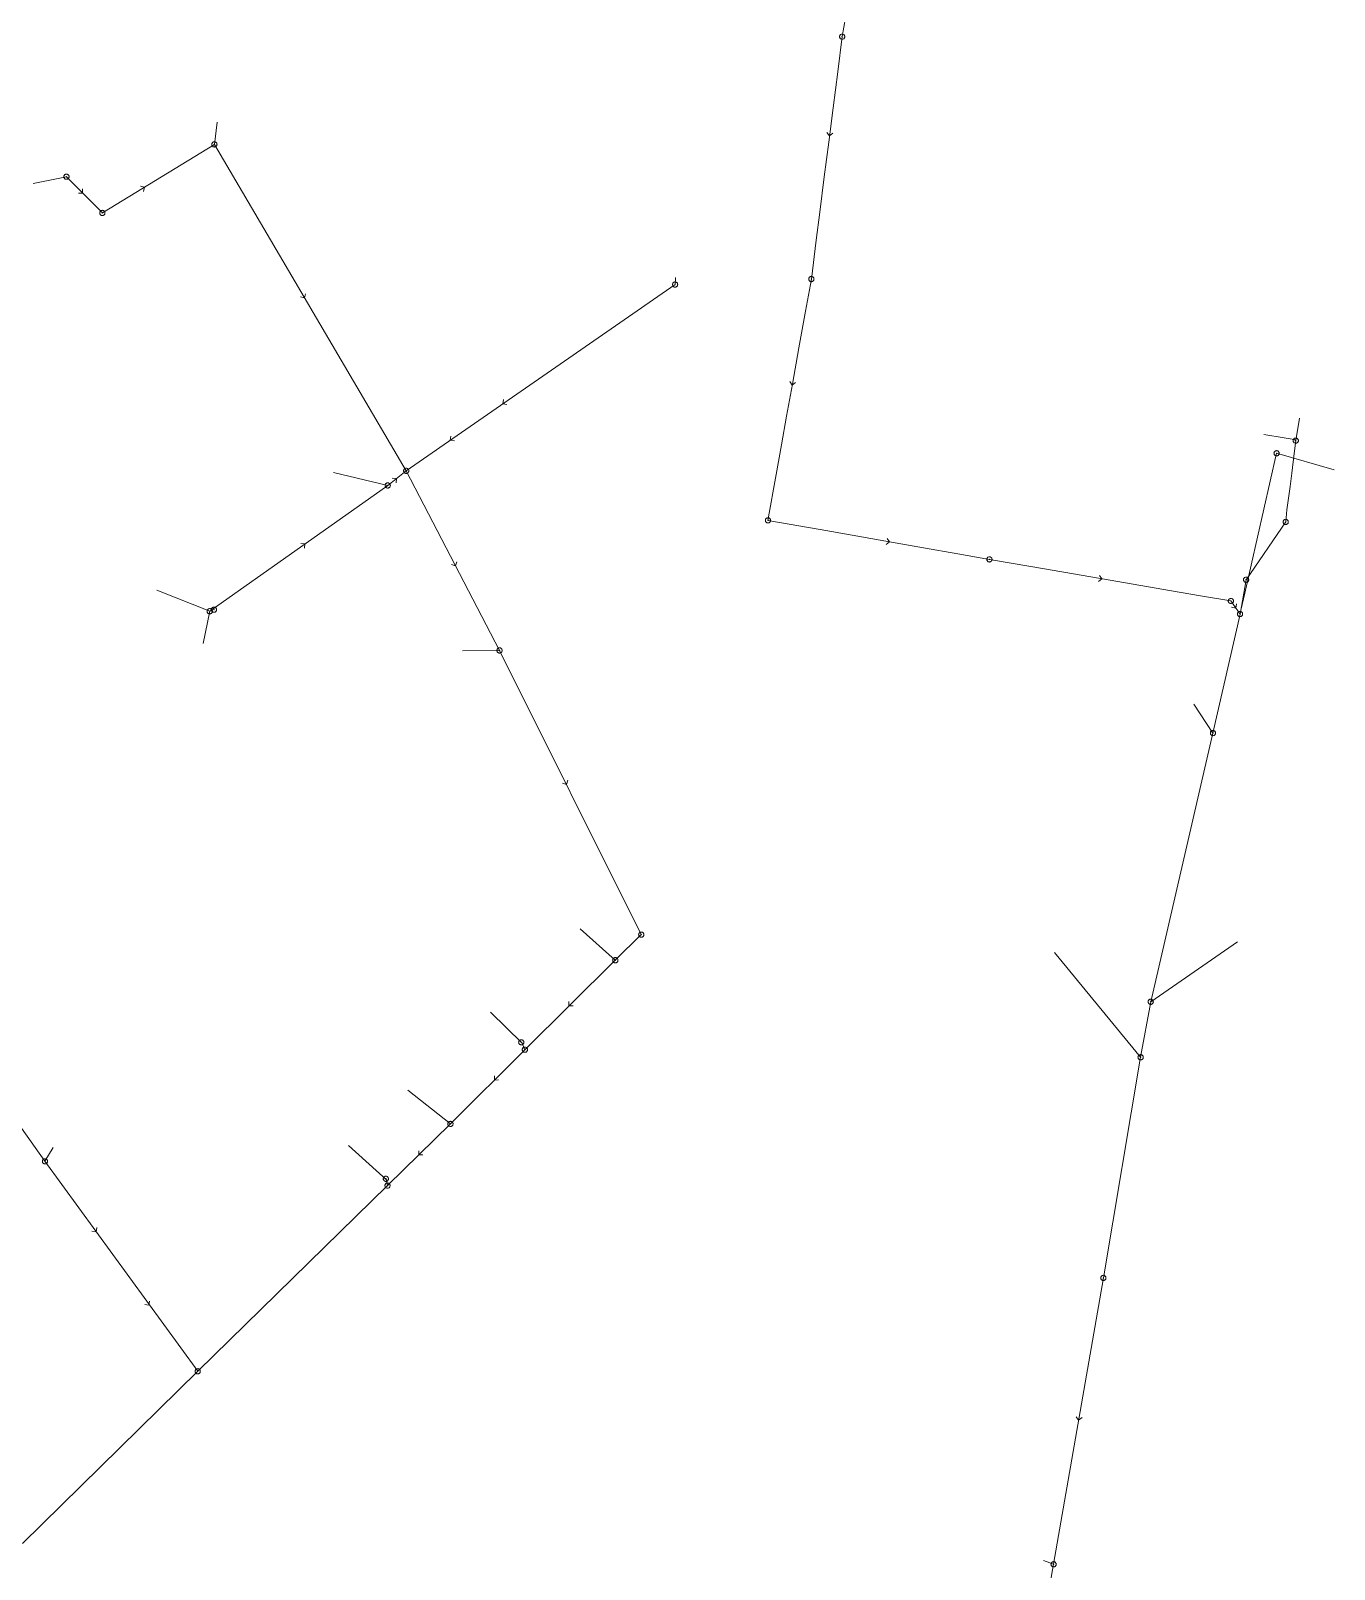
# Model space of a CAD drawing. Header units: metres. Extents: x 25504150 to 25508618, y 6694193 to 6702753.
# Drawn here: x 25505372.7 to 25505602.9, y 6698417.8 to 6698689.5 of the extents above; entities that cross this region are included whole.
import ezdxf

# ---------------------------------------------------------------- set-up
doc = ezdxf.new("R2010")
doc.units = ezdxf.units.M
for name, pattern in [('Sewer_node', [0]), ('Viemariputket', [0]), ('Viemarivarusteet', [0])]:
    doc.linetypes.add(name, pattern=pattern)
for name, color, linetype, lineweight in [('Sewer_node', 7, 'Sewer_node', 0), ('Viemariputket', 7, 'Viemariputket', 0), ('Viemarivarusteet', 7, 'Viemarivarusteet', 0)]:
    doc.layers.add(name, color=color, linetype=linetype, lineweight=lineweight)

msp = doc.modelspace()

# ---------------------------------------------------------------- linework, layer by layer
at = {"layer": 'Sewer_node', "color": 46, "linetype": 'Continuous', "true_color": 0x7f5f00, "flags": 128}
for points, elevation in [([(25505516.46, 6698688.48), (25505516.45, 6698688.55), (25505516.44, 6698688.62), (25505516.41, 6698688.69), (25505516.37, 6698688.75), (25505516.33, 6698688.81), (25505516.27, 6698688.85), (25505516.21, 6698688.89), (25505516.14, 6698688.92), (25505516.07, 6698688.93), (25505516, 6698688.94), (25505515.93, 6698688.93), (25505515.86, 6698688.92), (25505515.79, 6698688.89), (25505515.73, 6698688.85), (25505515.67, 6698688.81), (25505515.63, 6698688.75), (25505515.59, 6698688.69), (25505515.56, 6698688.62), (25505515.55, 6698688.55), (25505515.54, 6698688.48), (25505515.55, 6698688.41), (25505515.56, 6698688.34), (25505515.59, 6698688.27), (25505515.63, 6698688.21), (25505515.67, 6698688.15), (25505515.73, 6698688.11), (25505515.79, 6698688.07), (25505515.86, 6698688.04), (25505515.93, 6698688.03), (25505516, 6698688.02), (25505516.07, 6698688.03), (25505516.14, 6698688.04), (25505516.21, 6698688.07), (25505516.27, 6698688.11), (25505516.33, 6698688.15), (25505516.37, 6698688.21), (25505516.41, 6698688.27), (25505516.44, 6698688.34), (25505516.45, 6698688.41)], 42.06), ([(25505405.58, 6698669.45), (25505405.57, 6698669.52), (25505405.56, 6698669.59), (25505405.53, 6698669.66), (25505405.49, 6698669.72), (25505405.45, 6698669.78), (25505405.39, 6698669.82), (25505405.33, 6698669.86), (25505405.26, 6698669.89), (25505405.19, 6698669.9), (25505405.12, 6698669.91), (25505405.05, 6698669.9), (25505404.98, 6698669.89), (25505404.91, 6698669.86), (25505404.85, 6698669.82), (25505404.79, 6698669.78), (25505404.75, 6698669.72), (25505404.71, 6698669.66), (25505404.68, 6698669.59), (25505404.67, 6698669.52), (25505404.66, 6698669.45), (25505404.67, 6698669.38), (25505404.68, 6698669.31), (25505404.71, 6698669.24), (25505404.75, 6698669.18), (25505404.79, 6698669.12), (25505404.85, 6698669.08), (25505404.91, 6698669.04), (25505404.98, 6698669.01), (25505405.05, 6698669), (25505405.12, 6698668.99), (25505405.19, 6698669), (25505405.26, 6698669.01), (25505405.33, 6698669.04), (25505405.39, 6698669.08), (25505405.45, 6698669.12), (25505405.49, 6698669.18), (25505405.53, 6698669.24), (25505405.56, 6698669.31), (25505405.57, 6698669.38)], 43.2), ([(25505379.44, 6698663.75), (25505379.43, 6698663.82), (25505379.42, 6698663.89), (25505379.39, 6698663.96), (25505379.35, 6698664.02), (25505379.31, 6698664.08), (25505379.25, 6698664.12), (25505379.19, 6698664.16), (25505379.12, 6698664.19), (25505379.05, 6698664.2), (25505378.98, 6698664.21), (25505378.91, 6698664.2), (25505378.84, 6698664.19), (25505378.77, 6698664.16), (25505378.71, 6698664.12), (25505378.65, 6698664.08), (25505378.61, 6698664.02), (25505378.57, 6698663.96), (25505378.54, 6698663.89), (25505378.53, 6698663.82), (25505378.52, 6698663.75), (25505378.53, 6698663.68), (25505378.54, 6698663.61), (25505378.57, 6698663.54), (25505378.61, 6698663.48), (25505378.65, 6698663.42), (25505378.71, 6698663.38), (25505378.77, 6698663.34), (25505378.84, 6698663.31), (25505378.91, 6698663.3), (25505378.98, 6698663.29), (25505379.05, 6698663.3), (25505379.12, 6698663.31), (25505379.19, 6698663.34), (25505379.25, 6698663.38), (25505379.31, 6698663.42), (25505379.35, 6698663.48), (25505379.39, 6698663.54), (25505379.42, 6698663.61), (25505379.43, 6698663.68)], 44.81), ([(25505385.78, 6698657.35), (25505385.77, 6698657.42), (25505385.76, 6698657.49), (25505385.73, 6698657.56), (25505385.69, 6698657.62), (25505385.65, 6698657.68), (25505385.59, 6698657.72), (25505385.53, 6698657.76), (25505385.46, 6698657.79), (25505385.39, 6698657.8), (25505385.32, 6698657.81), (25505385.25, 6698657.8), (25505385.18, 6698657.79), (25505385.11, 6698657.76), (25505385.05, 6698657.72), (25505384.99, 6698657.68), (25505384.95, 6698657.62), (25505384.91, 6698657.56), (25505384.88, 6698657.49), (25505384.87, 6698657.42), (25505384.86, 6698657.35), (25505384.87, 6698657.28), (25505384.88, 6698657.21), (25505384.91, 6698657.14), (25505384.95, 6698657.08), (25505384.99, 6698657.02), (25505385.05, 6698656.98), (25505385.11, 6698656.94), (25505385.18, 6698656.91), (25505385.25, 6698656.9), (25505385.32, 6698656.89), (25505385.39, 6698656.9), (25505385.46, 6698656.91), (25505385.53, 6698656.94), (25505385.59, 6698656.98), (25505385.65, 6698657.02), (25505385.69, 6698657.08), (25505385.73, 6698657.14), (25505385.76, 6698657.21), (25505385.77, 6698657.28)], 43.79), ([(25505486.95, 6698644.71), (25505486.94, 6698644.78), (25505486.93, 6698644.85), (25505486.9, 6698644.92), (25505486.86, 6698644.98), (25505486.82, 6698645.04), (25505486.76, 6698645.08), (25505486.7, 6698645.12), (25505486.63, 6698645.15), (25505486.56, 6698645.16), (25505486.49, 6698645.17), (25505486.42, 6698645.16), (25505486.35, 6698645.15), (25505486.28, 6698645.12), (25505486.22, 6698645.08), (25505486.16, 6698645.04), (25505486.12, 6698644.98), (25505486.08, 6698644.92), (25505486.05, 6698644.85), (25505486.04, 6698644.78), (25505486.03, 6698644.71), (25505486.04, 6698644.64), (25505486.05, 6698644.57), (25505486.08, 6698644.5), (25505486.12, 6698644.44), (25505486.16, 6698644.38), (25505486.22, 6698644.34), (25505486.28, 6698644.3), (25505486.35, 6698644.27), (25505486.42, 6698644.26), (25505486.49, 6698644.25), (25505486.56, 6698644.26), (25505486.63, 6698644.27), (25505486.7, 6698644.3), (25505486.76, 6698644.34), (25505486.82, 6698644.38), (25505486.86, 6698644.44), (25505486.9, 6698644.5), (25505486.93, 6698644.57), (25505486.94, 6698644.64)], 42.32), ([(25505511.02, 6698645.67), (25505511.01, 6698645.74), (25505511, 6698645.81), (25505510.97, 6698645.88), (25505510.93, 6698645.94), (25505510.89, 6698646), (25505510.83, 6698646.04), (25505510.77, 6698646.08), (25505510.7, 6698646.11), (25505510.63, 6698646.12), (25505510.56, 6698646.13), (25505510.49, 6698646.12), (25505510.42, 6698646.11), (25505510.35, 6698646.08), (25505510.29, 6698646.04), (25505510.23, 6698646), (25505510.19, 6698645.94), (25505510.15, 6698645.88), (25505510.12, 6698645.81), (25505510.11, 6698645.74), (25505510.1, 6698645.67), (25505510.11, 6698645.6), (25505510.12, 6698645.53), (25505510.15, 6698645.46), (25505510.19, 6698645.4), (25505510.23, 6698645.34), (25505510.29, 6698645.3), (25505510.35, 6698645.26), (25505510.42, 6698645.23), (25505510.49, 6698645.22), (25505510.56, 6698645.21), (25505510.63, 6698645.22), (25505510.7, 6698645.23), (25505510.77, 6698645.26), (25505510.83, 6698645.3), (25505510.89, 6698645.34), (25505510.93, 6698645.4), (25505510.97, 6698645.46), (25505511, 6698645.53), (25505511.01, 6698645.6)], 42.82), ([(25505439.45, 6698611.81), (25505439.44, 6698611.88), (25505439.43, 6698611.95), (25505439.4, 6698612.02), (25505439.36, 6698612.08), (25505439.32, 6698612.14), (25505439.26, 6698612.18), (25505439.2, 6698612.22), (25505439.13, 6698612.25), (25505439.06, 6698612.26), (25505438.99, 6698612.27), (25505438.92, 6698612.26), (25505438.85, 6698612.25), (25505438.78, 6698612.22), (25505438.72, 6698612.18), (25505438.66, 6698612.14), (25505438.62, 6698612.08), (25505438.58, 6698612.02), (25505438.55, 6698611.95), (25505438.54, 6698611.88), (25505438.53, 6698611.81), (25505438.54, 6698611.74), (25505438.55, 6698611.67), (25505438.58, 6698611.6), (25505438.62, 6698611.54), (25505438.66, 6698611.48), (25505438.72, 6698611.44), (25505438.78, 6698611.4), (25505438.85, 6698611.37), (25505438.92, 6698611.36), (25505438.99, 6698611.35), (25505439.06, 6698611.36), (25505439.13, 6698611.37), (25505439.2, 6698611.4), (25505439.26, 6698611.44), (25505439.32, 6698611.48), (25505439.36, 6698611.54), (25505439.4, 6698611.6), (25505439.43, 6698611.67), (25505439.44, 6698611.74)], 42.47), ([(25505436.19, 6698609.22), (25505436.18, 6698609.29), (25505436.17, 6698609.36), (25505436.14, 6698609.43), (25505436.1, 6698609.49), (25505436.06, 6698609.55), (25505436, 6698609.59), (25505435.94, 6698609.63), (25505435.87, 6698609.66), (25505435.8, 6698609.67), (25505435.73, 6698609.68), (25505435.66, 6698609.67), (25505435.59, 6698609.66), (25505435.52, 6698609.63), (25505435.46, 6698609.59), (25505435.4, 6698609.55), (25505435.36, 6698609.49), (25505435.32, 6698609.43), (25505435.29, 6698609.36), (25505435.28, 6698609.29), (25505435.27, 6698609.22), (25505435.28, 6698609.15), (25505435.29, 6698609.08), (25505435.32, 6698609.01), (25505435.36, 6698608.95), (25505435.4, 6698608.89), (25505435.46, 6698608.85), (25505435.52, 6698608.81), (25505435.59, 6698608.78), (25505435.66, 6698608.77), (25505435.73, 6698608.76), (25505435.8, 6698608.77), (25505435.87, 6698608.78), (25505435.94, 6698608.81), (25505436, 6698608.85), (25505436.06, 6698608.89), (25505436.1, 6698608.95), (25505436.14, 6698609.01), (25505436.17, 6698609.08), (25505436.18, 6698609.15)], 42.64), ([(25505503.35, 6698603.06), (25505503.34, 6698603.13), (25505503.33, 6698603.2), (25505503.3, 6698603.27), (25505503.26, 6698603.33), (25505503.22, 6698603.39), (25505503.16, 6698603.43), (25505503.1, 6698603.47), (25505503.03, 6698603.5), (25505502.96, 6698603.51), (25505502.89, 6698603.52), (25505502.82, 6698603.51), (25505502.75, 6698603.5), (25505502.68, 6698603.47), (25505502.62, 6698603.43), (25505502.56, 6698603.39), (25505502.52, 6698603.33), (25505502.48, 6698603.27), (25505502.45, 6698603.2), (25505502.44, 6698603.13), (25505502.43, 6698603.06), (25505502.44, 6698602.99), (25505502.45, 6698602.92), (25505502.48, 6698602.85), (25505502.52, 6698602.79), (25505502.56, 6698602.73), (25505502.62, 6698602.69), (25505502.68, 6698602.65), (25505502.75, 6698602.62), (25505502.82, 6698602.61), (25505502.89, 6698602.6), (25505502.96, 6698602.61), (25505503.03, 6698602.62), (25505503.1, 6698602.65), (25505503.16, 6698602.69), (25505503.22, 6698602.73), (25505503.26, 6698602.79), (25505503.3, 6698602.85), (25505503.33, 6698602.92), (25505503.34, 6698602.99)], 42.65), ([(25505594.81, 6698602.79), (25505594.8, 6698602.86), (25505594.79, 6698602.93), (25505594.76, 6698603), (25505594.72, 6698603.06), (25505594.68, 6698603.12), (25505594.62, 6698603.16), (25505594.56, 6698603.2), (25505594.49, 6698603.23), (25505594.42, 6698603.24), (25505594.35, 6698603.25), (25505594.28, 6698603.24), (25505594.21, 6698603.23), (25505594.14, 6698603.2), (25505594.08, 6698603.16), (25505594.02, 6698603.12), (25505593.98, 6698603.06), (25505593.94, 6698603), (25505593.91, 6698602.93), (25505593.9, 6698602.86), (25505593.89, 6698602.79), (25505593.9, 6698602.72), (25505593.91, 6698602.65), (25505593.94, 6698602.58), (25505593.98, 6698602.52), (25505594.02, 6698602.46), (25505594.08, 6698602.42), (25505594.14, 6698602.38), (25505594.21, 6698602.35), (25505594.28, 6698602.34), (25505594.35, 6698602.33), (25505594.42, 6698602.34), (25505594.49, 6698602.35), (25505594.56, 6698602.38), (25505594.62, 6698602.42), (25505594.68, 6698602.46), (25505594.72, 6698602.52), (25505594.76, 6698602.58), (25505594.79, 6698602.65), (25505594.8, 6698602.72)], 41.44), ([(25505542.48, 6698596.16), (25505542.47, 6698596.23), (25505542.46, 6698596.3), (25505542.43, 6698596.37), (25505542.39, 6698596.43), (25505542.35, 6698596.49), (25505542.29, 6698596.53), (25505542.23, 6698596.57), (25505542.16, 6698596.6), (25505542.09, 6698596.61), (25505542.02, 6698596.62), (25505541.95, 6698596.61), (25505541.88, 6698596.6), (25505541.81, 6698596.57), (25505541.75, 6698596.53), (25505541.69, 6698596.49), (25505541.65, 6698596.43), (25505541.61, 6698596.37), (25505541.58, 6698596.3), (25505541.57, 6698596.23), (25505541.56, 6698596.16), (25505541.57, 6698596.09), (25505541.58, 6698596.02), (25505541.61, 6698595.95), (25505541.65, 6698595.89), (25505541.69, 6698595.83), (25505541.75, 6698595.79), (25505541.81, 6698595.75), (25505541.88, 6698595.72), (25505541.95, 6698595.71), (25505542.02, 6698595.7), (25505542.09, 6698595.71), (25505542.16, 6698595.72), (25505542.23, 6698595.75), (25505542.29, 6698595.79), (25505542.35, 6698595.83), (25505542.39, 6698595.89), (25505542.43, 6698595.95), (25505542.46, 6698596.02), (25505542.47, 6698596.09)], 42.62), ([(25505587.82, 6698592.57), (25505587.81, 6698592.64), (25505587.8, 6698592.71), (25505587.77, 6698592.78), (25505587.73, 6698592.84), (25505587.69, 6698592.9), (25505587.63, 6698592.94), (25505587.57, 6698592.98), (25505587.5, 6698593.01), (25505587.43, 6698593.02), (25505587.36, 6698593.03), (25505587.29, 6698593.02), (25505587.22, 6698593.01), (25505587.15, 6698592.98), (25505587.09, 6698592.94), (25505587.03, 6698592.9), (25505586.99, 6698592.84), (25505586.95, 6698592.78), (25505586.92, 6698592.71), (25505586.91, 6698592.64), (25505586.9, 6698592.57), (25505586.91, 6698592.5), (25505586.92, 6698592.43), (25505586.95, 6698592.36), (25505586.99, 6698592.3), (25505587.03, 6698592.24), (25505587.09, 6698592.2), (25505587.15, 6698592.16), (25505587.22, 6698592.13), (25505587.29, 6698592.12), (25505587.36, 6698592.11), (25505587.43, 6698592.12), (25505587.5, 6698592.13), (25505587.57, 6698592.16), (25505587.63, 6698592.2), (25505587.69, 6698592.24), (25505587.73, 6698592.3), (25505587.77, 6698592.36), (25505587.8, 6698592.43), (25505587.81, 6698592.5)], 41.43), ([(25505585.12, 6698588.82), (25505585.11, 6698588.89), (25505585.1, 6698588.96), (25505585.07, 6698589.03), (25505585.03, 6698589.09), (25505584.99, 6698589.15), (25505584.93, 6698589.19), (25505584.87, 6698589.23), (25505584.8, 6698589.26), (25505584.73, 6698589.27), (25505584.66, 6698589.28), (25505584.59, 6698589.27), (25505584.52, 6698589.26), (25505584.45, 6698589.23), (25505584.39, 6698589.19), (25505584.33, 6698589.15), (25505584.29, 6698589.09), (25505584.25, 6698589.03), (25505584.22, 6698588.96), (25505584.21, 6698588.89), (25505584.2, 6698588.82), (25505584.21, 6698588.75), (25505584.22, 6698588.68), (25505584.25, 6698588.61), (25505584.29, 6698588.55), (25505584.33, 6698588.49), (25505584.39, 6698588.45), (25505584.45, 6698588.41), (25505584.52, 6698588.38), (25505584.59, 6698588.37), (25505584.66, 6698588.36), (25505584.73, 6698588.37), (25505584.8, 6698588.38), (25505584.87, 6698588.41), (25505584.93, 6698588.45), (25505584.99, 6698588.49), (25505585.03, 6698588.55), (25505585.07, 6698588.61), (25505585.1, 6698588.68), (25505585.11, 6698588.75)], 41.32), ([(25505404.76, 6698587.01), (25505404.75, 6698587.08), (25505404.74, 6698587.16), (25505404.71, 6698587.22), (25505404.67, 6698587.29), (25505404.62, 6698587.34), (25505404.57, 6698587.39), (25505404.5, 6698587.43), (25505404.44, 6698587.46), (25505404.36, 6698587.47), (25505404.29, 6698587.48), (25505404.22, 6698587.47), (25505404.14, 6698587.46), (25505404.08, 6698587.43), (25505404.01, 6698587.39), (25505403.96, 6698587.34), (25505403.91, 6698587.29), (25505403.87, 6698587.22), (25505403.84, 6698587.16), (25505403.83, 6698587.08), (25505403.82, 6698587.01), (25505403.83, 6698586.94), (25505403.84, 6698586.86), (25505403.87, 6698586.8), (25505403.91, 6698586.73), (25505403.96, 6698586.68), (25505404.01, 6698586.63), (25505404.08, 6698586.59), (25505404.14, 6698586.56), (25505404.22, 6698586.55), (25505404.29, 6698586.54), (25505404.36, 6698586.55), (25505404.44, 6698586.56), (25505404.5, 6698586.59), (25505404.57, 6698586.63), (25505404.62, 6698586.68), (25505404.67, 6698586.73), (25505404.71, 6698586.8), (25505404.74, 6698586.86), (25505404.75, 6698586.94)], 43.12), ([(25505586.74, 6698586.52), (25505586.73, 6698586.59), (25505586.72, 6698586.66), (25505586.69, 6698586.73), (25505586.65, 6698586.79), (25505586.61, 6698586.85), (25505586.55, 6698586.89), (25505586.49, 6698586.93), (25505586.42, 6698586.96), (25505586.35, 6698586.97), (25505586.28, 6698586.98), (25505586.21, 6698586.97), (25505586.14, 6698586.96), (25505586.07, 6698586.93), (25505586.01, 6698586.89), (25505585.95, 6698586.85), (25505585.91, 6698586.79), (25505585.87, 6698586.73), (25505585.84, 6698586.66), (25505585.83, 6698586.59), (25505585.82, 6698586.52), (25505585.83, 6698586.45), (25505585.84, 6698586.38), (25505585.87, 6698586.31), (25505585.91, 6698586.25), (25505585.95, 6698586.19), (25505586.01, 6698586.15), (25505586.07, 6698586.11), (25505586.14, 6698586.08), (25505586.21, 6698586.07), (25505586.28, 6698586.06), (25505586.35, 6698586.07), (25505586.42, 6698586.08), (25505586.49, 6698586.11), (25505586.55, 6698586.15), (25505586.61, 6698586.19), (25505586.65, 6698586.25), (25505586.69, 6698586.31), (25505586.72, 6698586.38), (25505586.73, 6698586.45)], 42.12), ([(25505455.94, 6698580.08), (25505455.93, 6698580.15), (25505455.92, 6698580.22), (25505455.89, 6698580.29), (25505455.85, 6698580.35), (25505455.81, 6698580.41), (25505455.75, 6698580.45), (25505455.69, 6698580.49), (25505455.62, 6698580.52), (25505455.55, 6698580.53), (25505455.48, 6698580.54), (25505455.41, 6698580.53), (25505455.34, 6698580.52), (25505455.27, 6698580.49), (25505455.21, 6698580.45), (25505455.15, 6698580.41), (25505455.11, 6698580.35), (25505455.07, 6698580.29), (25505455.04, 6698580.22), (25505455.03, 6698580.15), (25505455.02, 6698580.08), (25505455.03, 6698580.01), (25505455.04, 6698579.94), (25505455.07, 6698579.87), (25505455.11, 6698579.81), (25505455.15, 6698579.75), (25505455.21, 6698579.71), (25505455.27, 6698579.67), (25505455.34, 6698579.64), (25505455.41, 6698579.63), (25505455.48, 6698579.62), (25505455.55, 6698579.63), (25505455.62, 6698579.64), (25505455.69, 6698579.67), (25505455.75, 6698579.71), (25505455.81, 6698579.75), (25505455.85, 6698579.81), (25505455.89, 6698579.87), (25505455.92, 6698579.94), (25505455.93, 6698580.01)], 42.13), ([(25505581.96, 6698565.49), (25505581.95, 6698565.56), (25505581.94, 6698565.63), (25505581.91, 6698565.7), (25505581.87, 6698565.76), (25505581.83, 6698565.82), (25505581.77, 6698565.86), (25505581.71, 6698565.9), (25505581.64, 6698565.93), (25505581.57, 6698565.94), (25505581.5, 6698565.95), (25505581.43, 6698565.94), (25505581.36, 6698565.93), (25505581.29, 6698565.9), (25505581.23, 6698565.86), (25505581.17, 6698565.82), (25505581.13, 6698565.76), (25505581.09, 6698565.7), (25505581.06, 6698565.63), (25505581.05, 6698565.56), (25505581.04, 6698565.49), (25505581.05, 6698565.42), (25505581.06, 6698565.35), (25505581.09, 6698565.28), (25505581.13, 6698565.22), (25505581.17, 6698565.16), (25505581.23, 6698565.12), (25505581.29, 6698565.08), (25505581.36, 6698565.05), (25505581.43, 6698565.04), (25505581.5, 6698565.03), (25505581.57, 6698565.04), (25505581.64, 6698565.05), (25505581.71, 6698565.08), (25505581.77, 6698565.12), (25505581.83, 6698565.16), (25505581.87, 6698565.22), (25505581.91, 6698565.28), (25505581.94, 6698565.35), (25505581.95, 6698565.42)], 40.96), ([(25505480.97, 6698529.9), (25505480.96, 6698529.97), (25505480.95, 6698530.04), (25505480.92, 6698530.11), (25505480.88, 6698530.17), (25505480.84, 6698530.23), (25505480.78, 6698530.27), (25505480.72, 6698530.31), (25505480.65, 6698530.34), (25505480.58, 6698530.35), (25505480.51, 6698530.36), (25505480.44, 6698530.35), (25505480.37, 6698530.34), (25505480.3, 6698530.31), (25505480.24, 6698530.27), (25505480.18, 6698530.23), (25505480.14, 6698530.17), (25505480.1, 6698530.11), (25505480.07, 6698530.04), (25505480.06, 6698529.97), (25505480.05, 6698529.9), (25505480.06, 6698529.83), (25505480.07, 6698529.76), (25505480.1, 6698529.69), (25505480.14, 6698529.63), (25505480.18, 6698529.57), (25505480.24, 6698529.53), (25505480.3, 6698529.49), (25505480.37, 6698529.46), (25505480.44, 6698529.45), (25505480.51, 6698529.44), (25505480.58, 6698529.45), (25505480.65, 6698529.46), (25505480.72, 6698529.49), (25505480.78, 6698529.53), (25505480.84, 6698529.57), (25505480.88, 6698529.63), (25505480.92, 6698529.69), (25505480.95, 6698529.76), (25505480.96, 6698529.83)], 40.43), ([(25505570.97, 6698518.04), (25505570.96, 6698518.11), (25505570.95, 6698518.18), (25505570.92, 6698518.25), (25505570.88, 6698518.31), (25505570.84, 6698518.37), (25505570.78, 6698518.41), (25505570.72, 6698518.45), (25505570.65, 6698518.48), (25505570.58, 6698518.49), (25505570.51, 6698518.5), (25505570.44, 6698518.49), (25505570.37, 6698518.48), (25505570.3, 6698518.45), (25505570.24, 6698518.41), (25505570.18, 6698518.37), (25505570.14, 6698518.31), (25505570.1, 6698518.25), (25505570.07, 6698518.18), (25505570.06, 6698518.11), (25505570.05, 6698518.04), (25505570.06, 6698517.97), (25505570.07, 6698517.9), (25505570.1, 6698517.83), (25505570.14, 6698517.77), (25505570.18, 6698517.71), (25505570.24, 6698517.67), (25505570.3, 6698517.63), (25505570.37, 6698517.6), (25505570.44, 6698517.59), (25505570.51, 6698517.58), (25505570.58, 6698517.59), (25505570.65, 6698517.6), (25505570.72, 6698517.63), (25505570.78, 6698517.67), (25505570.84, 6698517.71), (25505570.88, 6698517.77), (25505570.92, 6698517.83), (25505570.95, 6698517.9), (25505570.96, 6698517.97)], 40.41), ([(25505459.77, 6698510.88), (25505459.76, 6698510.95), (25505459.75, 6698511.02), (25505459.72, 6698511.09), (25505459.68, 6698511.15), (25505459.64, 6698511.21), (25505459.58, 6698511.25), (25505459.52, 6698511.29), (25505459.45, 6698511.32), (25505459.38, 6698511.33), (25505459.31, 6698511.34), (25505459.24, 6698511.33), (25505459.17, 6698511.32), (25505459.1, 6698511.29), (25505459.04, 6698511.25), (25505458.98, 6698511.21), (25505458.94, 6698511.15), (25505458.9, 6698511.09), (25505458.87, 6698511.02), (25505458.86, 6698510.95), (25505458.85, 6698510.88), (25505458.86, 6698510.81), (25505458.87, 6698510.74), (25505458.9, 6698510.67), (25505458.94, 6698510.61), (25505458.98, 6698510.55), (25505459.04, 6698510.51), (25505459.1, 6698510.47), (25505459.17, 6698510.44), (25505459.24, 6698510.43), (25505459.31, 6698510.42), (25505459.38, 6698510.43), (25505459.45, 6698510.44), (25505459.52, 6698510.47), (25505459.58, 6698510.51), (25505459.64, 6698510.55), (25505459.68, 6698510.61), (25505459.72, 6698510.67), (25505459.75, 6698510.74), (25505459.76, 6698510.81)], 40.2), ([(25505460.41, 6698509.58), (25505460.4, 6698509.65), (25505460.39, 6698509.72), (25505460.36, 6698509.79), (25505460.32, 6698509.85), (25505460.28, 6698509.91), (25505460.22, 6698509.95), (25505460.16, 6698509.99), (25505460.09, 6698510.02), (25505460.02, 6698510.03), (25505459.95, 6698510.04), (25505459.88, 6698510.03), (25505459.81, 6698510.02), (25505459.74, 6698509.99), (25505459.68, 6698509.95), (25505459.62, 6698509.91), (25505459.58, 6698509.85), (25505459.54, 6698509.79), (25505459.51, 6698509.72), (25505459.5, 6698509.65), (25505459.49, 6698509.58), (25505459.5, 6698509.51), (25505459.51, 6698509.44), (25505459.54, 6698509.37), (25505459.58, 6698509.31), (25505459.62, 6698509.25), (25505459.68, 6698509.21), (25505459.74, 6698509.17), (25505459.81, 6698509.14), (25505459.88, 6698509.13), (25505459.95, 6698509.12), (25505460.02, 6698509.13), (25505460.09, 6698509.14), (25505460.16, 6698509.17), (25505460.22, 6698509.21), (25505460.28, 6698509.25), (25505460.32, 6698509.31), (25505460.36, 6698509.37), (25505460.39, 6698509.44), (25505460.4, 6698509.51)], 38.4), ([(25505569.19, 6698508.24), (25505569.18, 6698508.31), (25505569.17, 6698508.39), (25505569.14, 6698508.45), (25505569.1, 6698508.52), (25505569.05, 6698508.57), (25505569, 6698508.62), (25505568.93, 6698508.66), (25505568.87, 6698508.69), (25505568.79, 6698508.7), (25505568.72, 6698508.71), (25505568.65, 6698508.7), (25505568.57, 6698508.69), (25505568.51, 6698508.66), (25505568.44, 6698508.62), (25505568.39, 6698508.57), (25505568.34, 6698508.52), (25505568.3, 6698508.45), (25505568.27, 6698508.39), (25505568.26, 6698508.31), (25505568.25, 6698508.24), (25505568.26, 6698508.17), (25505568.27, 6698508.09), (25505568.3, 6698508.03), (25505568.34, 6698507.96), (25505568.39, 6698507.91), (25505568.44, 6698507.86), (25505568.51, 6698507.82), (25505568.57, 6698507.79), (25505568.65, 6698507.78), (25505568.72, 6698507.77), (25505568.79, 6698507.78), (25505568.87, 6698507.79), (25505568.93, 6698507.82), (25505569, 6698507.86), (25505569.05, 6698507.91), (25505569.1, 6698507.96), (25505569.14, 6698508.03), (25505569.17, 6698508.09), (25505569.18, 6698508.17)], 40.09), ([(25505447.27, 6698496.47), (25505447.26, 6698496.54), (25505447.25, 6698496.61), (25505447.22, 6698496.68), (25505447.18, 6698496.74), (25505447.14, 6698496.8), (25505447.08, 6698496.84), (25505447.02, 6698496.88), (25505446.95, 6698496.91), (25505446.88, 6698496.92), (25505446.81, 6698496.93), (25505446.74, 6698496.92), (25505446.67, 6698496.91), (25505446.6, 6698496.88), (25505446.54, 6698496.84), (25505446.48, 6698496.8), (25505446.44, 6698496.74), (25505446.4, 6698496.68), (25505446.37, 6698496.61), (25505446.36, 6698496.54), (25505446.35, 6698496.47), (25505446.36, 6698496.4), (25505446.37, 6698496.33), (25505446.4, 6698496.26), (25505446.44, 6698496.2), (25505446.48, 6698496.14), (25505446.54, 6698496.1), (25505446.6, 6698496.06), (25505446.67, 6698496.03), (25505446.74, 6698496.02), (25505446.81, 6698496.01), (25505446.88, 6698496.02), (25505446.95, 6698496.03), (25505447.02, 6698496.06), (25505447.08, 6698496.1), (25505447.14, 6698496.14), (25505447.18, 6698496.2), (25505447.22, 6698496.26), (25505447.25, 6698496.33), (25505447.26, 6698496.4)], 40.42), ([(25505375.64, 6698489.87), (25505375.63, 6698489.94), (25505375.62, 6698490.01), (25505375.59, 6698490.08), (25505375.55, 6698490.14), (25505375.51, 6698490.2), (25505375.45, 6698490.24), (25505375.39, 6698490.28), (25505375.32, 6698490.31), (25505375.25, 6698490.32), (25505375.18, 6698490.33), (25505375.11, 6698490.32), (25505375.04, 6698490.31), (25505374.97, 6698490.28), (25505374.91, 6698490.24), (25505374.85, 6698490.2), (25505374.81, 6698490.14), (25505374.77, 6698490.08), (25505374.74, 6698490.01), (25505374.73, 6698489.94), (25505374.72, 6698489.87), (25505374.73, 6698489.8), (25505374.74, 6698489.73), (25505374.77, 6698489.66), (25505374.81, 6698489.6), (25505374.85, 6698489.54), (25505374.91, 6698489.5), (25505374.97, 6698489.46), (25505375.04, 6698489.43), (25505375.11, 6698489.42), (25505375.18, 6698489.41), (25505375.25, 6698489.42), (25505375.32, 6698489.43), (25505375.39, 6698489.46), (25505375.45, 6698489.5), (25505375.51, 6698489.54), (25505375.55, 6698489.6), (25505375.59, 6698489.66), (25505375.62, 6698489.73), (25505375.63, 6698489.8)], 41.11), ([(25505435.86, 6698486.78), (25505435.85, 6698486.85), (25505435.84, 6698486.92), (25505435.81, 6698486.99), (25505435.77, 6698487.05), (25505435.73, 6698487.11), (25505435.67, 6698487.15), (25505435.61, 6698487.19), (25505435.54, 6698487.22), (25505435.47, 6698487.23), (25505435.4, 6698487.24), (25505435.33, 6698487.23), (25505435.26, 6698487.22), (25505435.19, 6698487.19), (25505435.13, 6698487.15), (25505435.07, 6698487.11), (25505435.03, 6698487.05), (25505434.99, 6698486.99), (25505434.96, 6698486.92), (25505434.95, 6698486.85), (25505434.94, 6698486.78), (25505434.95, 6698486.71), (25505434.96, 6698486.64), (25505434.99, 6698486.57), (25505435.03, 6698486.51), (25505435.07, 6698486.45), (25505435.13, 6698486.41), (25505435.19, 6698486.37), (25505435.26, 6698486.34), (25505435.33, 6698486.33), (25505435.4, 6698486.32), (25505435.47, 6698486.33), (25505435.54, 6698486.34), (25505435.61, 6698486.37), (25505435.67, 6698486.41), (25505435.73, 6698486.45), (25505435.77, 6698486.51), (25505435.81, 6698486.57), (25505435.84, 6698486.64), (25505435.85, 6698486.71)], 40.26), ([(25505436.15, 6698485.58), (25505436.14, 6698485.65), (25505436.13, 6698485.72), (25505436.1, 6698485.79), (25505436.06, 6698485.85), (25505436.02, 6698485.91), (25505435.96, 6698485.95), (25505435.9, 6698485.99), (25505435.83, 6698486.02), (25505435.76, 6698486.03), (25505435.69, 6698486.04), (25505435.62, 6698486.03), (25505435.55, 6698486.02), (25505435.48, 6698485.99), (25505435.42, 6698485.95), (25505435.36, 6698485.91), (25505435.32, 6698485.85), (25505435.28, 6698485.79), (25505435.25, 6698485.72), (25505435.24, 6698485.65), (25505435.23, 6698485.58), (25505435.24, 6698485.51), (25505435.25, 6698485.44), (25505435.28, 6698485.37), (25505435.32, 6698485.31), (25505435.36, 6698485.25), (25505435.42, 6698485.21), (25505435.48, 6698485.17), (25505435.55, 6698485.14), (25505435.62, 6698485.13), (25505435.69, 6698485.12), (25505435.76, 6698485.13), (25505435.83, 6698485.14), (25505435.9, 6698485.17), (25505435.96, 6698485.21), (25505436.02, 6698485.25), (25505436.06, 6698485.31), (25505436.1, 6698485.37), (25505436.13, 6698485.44), (25505436.14, 6698485.51)], 38.17), ([(25505562.6, 6698469.28), (25505562.59, 6698469.35), (25505562.58, 6698469.42), (25505562.55, 6698469.49), (25505562.51, 6698469.55), (25505562.47, 6698469.61), (25505562.41, 6698469.65), (25505562.35, 6698469.69), (25505562.28, 6698469.72), (25505562.21, 6698469.73), (25505562.14, 6698469.74), (25505562.07, 6698469.73), (25505562, 6698469.72), (25505561.93, 6698469.69), (25505561.87, 6698469.65), (25505561.81, 6698469.61), (25505561.77, 6698469.55), (25505561.73, 6698469.49), (25505561.7, 6698469.42), (25505561.69, 6698469.35), (25505561.68, 6698469.28), (25505561.69, 6698469.21), (25505561.7, 6698469.14), (25505561.73, 6698469.07), (25505561.77, 6698469.01), (25505561.81, 6698468.95), (25505561.87, 6698468.91), (25505561.93, 6698468.87), (25505562, 6698468.84), (25505562.07, 6698468.83), (25505562.14, 6698468.82), (25505562.21, 6698468.83), (25505562.28, 6698468.84), (25505562.35, 6698468.87), (25505562.41, 6698468.91), (25505562.47, 6698468.95), (25505562.51, 6698469.01), (25505562.55, 6698469.07), (25505562.58, 6698469.14), (25505562.59, 6698469.21)], 39.49), ([(25505402.62, 6698452.79), (25505402.61, 6698452.86), (25505402.6, 6698452.93), (25505402.57, 6698453), (25505402.53, 6698453.06), (25505402.49, 6698453.12), (25505402.43, 6698453.16), (25505402.37, 6698453.2), (25505402.3, 6698453.23), (25505402.23, 6698453.24), (25505402.16, 6698453.25), (25505402.09, 6698453.24), (25505402.02, 6698453.23), (25505401.95, 6698453.2), (25505401.89, 6698453.16), (25505401.83, 6698453.12), (25505401.79, 6698453.06), (25505401.75, 6698453), (25505401.72, 6698452.93), (25505401.71, 6698452.86), (25505401.7, 6698452.79), (25505401.71, 6698452.72), (25505401.72, 6698452.65), (25505401.75, 6698452.58), (25505401.79, 6698452.52), (25505401.83, 6698452.46), (25505401.89, 6698452.42), (25505401.95, 6698452.38), (25505402.02, 6698452.35), (25505402.09, 6698452.34), (25505402.16, 6698452.33), (25505402.23, 6698452.34), (25505402.3, 6698452.35), (25505402.37, 6698452.38), (25505402.43, 6698452.42), (25505402.49, 6698452.46), (25505402.53, 6698452.52), (25505402.57, 6698452.58), (25505402.6, 6698452.65), (25505402.61, 6698452.72)], 39.8), ([(25505553.8, 6698418.71), (25505553.79, 6698418.78), (25505553.78, 6698418.85), (25505553.75, 6698418.92), (25505553.71, 6698418.98), (25505553.67, 6698419.04), (25505553.61, 6698419.08), (25505553.55, 6698419.12), (25505553.48, 6698419.15), (25505553.41, 6698419.16), (25505553.34, 6698419.17), (25505553.27, 6698419.16), (25505553.2, 6698419.15), (25505553.13, 6698419.12), (25505553.07, 6698419.08), (25505553.01, 6698419.04), (25505552.97, 6698418.98), (25505552.93, 6698418.92), (25505552.9, 6698418.85), (25505552.89, 6698418.78), (25505552.88, 6698418.71), (25505552.89, 6698418.64), (25505552.9, 6698418.57), (25505552.93, 6698418.5), (25505552.97, 6698418.44), (25505553.01, 6698418.38), (25505553.07, 6698418.34), (25505553.13, 6698418.3), (25505553.2, 6698418.27), (25505553.27, 6698418.26), (25505553.34, 6698418.25), (25505553.41, 6698418.26), (25505553.48, 6698418.27), (25505553.55, 6698418.3), (25505553.61, 6698418.34), (25505553.67, 6698418.38), (25505553.71, 6698418.44), (25505553.75, 6698418.5), (25505553.78, 6698418.57), (25505553.79, 6698418.64)], 39.1)]:
    msp.add_lwpolyline(points, close=True, dxfattribs=dict(at, elevation=elevation))
for points in [[(25505513.29, 6698671.55), (25505513.77, 6698670.98), (25505514.35, 6698671.44)], [(25505381.08, 6698660.85), (25505381.83, 6698660.87), (25505381.82, 6698661.61)], [(25505392.6, 6698661.16), (25505392.76, 6698661.89), (25505392.03, 6698662.06)], [(25505420.31, 6698642.53), (25505421.04, 6698642.36), (25505421.22, 6698643.08)], [(25505506.74, 6698627.56), (25505507.19, 6698626.96), (25505507.78, 6698627.39)], [(25505456.19, 6698624.38), (25505456.06, 6698623.64), (25505456.79, 6698623.5)], [(25505446.89, 6698617.95), (25505446.78, 6698617.21), (25505447.51, 6698617.09)], [(25505437.2, 6698609.69), (25505437.27, 6698610.44), (25505436.53, 6698610.51)], [(25505421, 6698598.14), (25505421.11, 6698598.89), (25505420.38, 6698599)], [(25505523.76, 6698598.82), (25505524.36, 6698599.27), (25505523.93, 6698599.87)], [(25505446.99, 6698595.24), (25505447.71, 6698595.03), (25505447.93, 6698595.74)], [(25505561.27, 6698592.29), (25505561.87, 6698592.74), (25505561.44, 6698593.34)], [(25505584.77, 6698587.7), (25505585.51, 6698587.58), (25505585.63, 6698588.31)], [(25505466.59, 6698556.66), (25505467.31, 6698556.44), (25505467.53, 6698557.15)], [(25505467.72, 6698518.09), (25505467.73, 6698517.34), (25505468.48, 6698517.35)], [(25505454.56, 6698504.97), (25505454.58, 6698504.22), (25505455.32, 6698504.23)], [(25505441.2, 6698491.74), (25505441.21, 6698490.99), (25505441.95, 6698491)], [(25505383.47, 6698477.52), (25505384.21, 6698477.42), (25505384.32, 6698478.15)], [(25505392.81, 6698464.56), (25505393.55, 6698464.46), (25505393.66, 6698465.19)], [(25505557.32, 6698444.77), (25505557.77, 6698444.17), (25505558.37, 6698444.6)]]:
    msp.add_lwpolyline(points, dxfattribs=at)
for points in [[(25505596.59, 6698617.14), (25505596.58, 6698617.21), (25505596.57, 6698617.28), (25505596.54, 6698617.35), (25505596.5, 6698617.41), (25505596.46, 6698617.47), (25505596.4, 6698617.51), (25505596.34, 6698617.55), (25505596.27, 6698617.58), (25505596.2, 6698617.59), (25505596.13, 6698617.6), (25505596.06, 6698617.59), (25505595.99, 6698617.58), (25505595.92, 6698617.55), (25505595.86, 6698617.51), (25505595.8, 6698617.47), (25505595.76, 6698617.41), (25505595.72, 6698617.35), (25505595.69, 6698617.28), (25505595.68, 6698617.21), (25505595.67, 6698617.14), (25505595.68, 6698617.07), (25505595.69, 6698617), (25505595.72, 6698616.93), (25505595.76, 6698616.87), (25505595.8, 6698616.81), (25505595.86, 6698616.77), (25505595.92, 6698616.73), (25505595.99, 6698616.7), (25505596.06, 6698616.69), (25505596.13, 6698616.68), (25505596.2, 6698616.69), (25505596.27, 6698616.7), (25505596.34, 6698616.73), (25505596.4, 6698616.77), (25505596.46, 6698616.81), (25505596.5, 6698616.87), (25505596.54, 6698616.93), (25505596.57, 6698617), (25505596.58, 6698617.07)], [(25505476.4, 6698525.38), (25505476.39, 6698525.45), (25505476.38, 6698525.53), (25505476.35, 6698525.59), (25505476.31, 6698525.66), (25505476.26, 6698525.71), (25505476.21, 6698525.76), (25505476.14, 6698525.8), (25505476.08, 6698525.83), (25505476, 6698525.84), (25505475.93, 6698525.85), (25505475.86, 6698525.84), (25505475.78, 6698525.83), (25505475.72, 6698525.8), (25505475.65, 6698525.76), (25505475.6, 6698525.71), (25505475.55, 6698525.66), (25505475.51, 6698525.59), (25505475.48, 6698525.53), (25505475.47, 6698525.45), (25505475.46, 6698525.38), (25505475.47, 6698525.31), (25505475.48, 6698525.23), (25505475.51, 6698525.17), (25505475.55, 6698525.1), (25505475.6, 6698525.05), (25505475.65, 6698525), (25505475.72, 6698524.96), (25505475.78, 6698524.93), (25505475.86, 6698524.92), (25505475.93, 6698524.91), (25505476, 6698524.92), (25505476.08, 6698524.93), (25505476.14, 6698524.96), (25505476.21, 6698525), (25505476.26, 6698525.05), (25505476.31, 6698525.1), (25505476.35, 6698525.17), (25505476.38, 6698525.23), (25505476.39, 6698525.31)]]:
    msp.add_lwpolyline(points, close=True, dxfattribs=at)
at = {"layer": 'Sewer_node', "color": 252, "linetype": 'Continuous', "lineweight": 9, "true_color": 0x848484, "flags": 128}
for points, elevation in [([(25505593.19, 6698614.91), (25505593.18, 6698614.98), (25505593.17, 6698615.05), (25505593.14, 6698615.12), (25505593.1, 6698615.18), (25505593.06, 6698615.24), (25505593, 6698615.28), (25505592.94, 6698615.32), (25505592.87, 6698615.35), (25505592.8, 6698615.36), (25505592.73, 6698615.37), (25505592.66, 6698615.36), (25505592.59, 6698615.35), (25505592.52, 6698615.32), (25505592.46, 6698615.28), (25505592.4, 6698615.24), (25505592.36, 6698615.18), (25505592.32, 6698615.12), (25505592.29, 6698615.05), (25505592.28, 6698614.98), (25505592.27, 6698614.91), (25505592.28, 6698614.84), (25505592.29, 6698614.77), (25505592.32, 6698614.7), (25505592.36, 6698614.64), (25505592.4, 6698614.58), (25505592.46, 6698614.54), (25505592.52, 6698614.5), (25505592.59, 6698614.47), (25505592.66, 6698614.46), (25505592.73, 6698614.45), (25505592.8, 6698614.46), (25505592.87, 6698614.47), (25505592.94, 6698614.5), (25505593, 6698614.54), (25505593.06, 6698614.58), (25505593.1, 6698614.64), (25505593.14, 6698614.7), (25505593.17, 6698614.77), (25505593.18, 6698614.84)], 41.66), ([(25505405.49, 6698587.28), (25505405.48, 6698587.35), (25505405.47, 6698587.42), (25505405.44, 6698587.49), (25505405.4, 6698587.55), (25505405.36, 6698587.61), (25505405.3, 6698587.65), (25505405.24, 6698587.69), (25505405.17, 6698587.72), (25505405.1, 6698587.73), (25505405.03, 6698587.74), (25505404.96, 6698587.73), (25505404.89, 6698587.72), (25505404.82, 6698587.69), (25505404.76, 6698587.65), (25505404.7, 6698587.61), (25505404.66, 6698587.55), (25505404.62, 6698587.49), (25505404.59, 6698587.42), (25505404.58, 6698587.35), (25505404.57, 6698587.28), (25505404.58, 6698587.21), (25505404.59, 6698587.14), (25505404.62, 6698587.07), (25505404.66, 6698587.01), (25505404.7, 6698586.95), (25505404.76, 6698586.91), (25505404.82, 6698586.87), (25505404.89, 6698586.84), (25505404.96, 6698586.83), (25505405.03, 6698586.82), (25505405.1, 6698586.83), (25505405.17, 6698586.84), (25505405.24, 6698586.87), (25505405.3, 6698586.91), (25505405.36, 6698586.95), (25505405.4, 6698587.01), (25505405.44, 6698587.07), (25505405.47, 6698587.14), (25505405.48, 6698587.21)], 43.09)]:
    msp.add_lwpolyline(points, close=True, dxfattribs=dict(at, elevation=elevation))
at = {"layer": 'Viemariputket', "color": 1, "linetype": 'Continuous', "lineweight": 15}
for p, q in [((25505405.12, 6698669.45, 40.97), (25505405.59, 6698673.38)), ((25505405.12, 6698669.45, 41.1), (25505385.32, 6698657.35)), ((25505438.99, 6698611.81), (25505405.12, 6698669.45, 40.86)), ((25505378.98, 6698663.75), (25505373.12, 6698662.54)), ((25505385.32, 6698657.35), (25505378.98, 6698663.75)), ((25505438.99, 6698611.81), (25505486.49, 6698644.71)), ((25505486.49, 6698644.71), (25505486.54, 6698645.97)), ((25505596.13, 6698617.14), (25505596.79, 6698621.13)), ((25505435.73, 6698609.22), (25505426.16, 6698611.49)), ((25505438.99, 6698611.81), (25505435.73, 6698609.22)), ((25505438.99, 6698611.81), (25505455.48, 6698580.08)), ((25505435.73, 6698609.22, 40.56), (25505404.29, 6698587.01, 41.19)), ((25505594.35, 6698602.79, 38.32), (25505587.36, 6698592.57, 38.28)), ((25505404.29, 6698587.01), (25505394.96, 6698590.74)), ((25505587.36, 6698592.57, 38.26), (25505586.28, 6698586.52, 38.08)), ((25505584.66, 6698588.82), (25505586.28, 6698586.52)), ((25505404.29, 6698587.01), (25505403.12, 6698581.3)), ((25505586.28, 6698586.52, 37.93), (25505581.5, 6698565.49, 37.86)), ((25505455.48, 6698580.08), (25505448.93, 6698580.03)), ((25505480.51, 6698529.9), (25505455.48, 6698580.08)), ((25505581.5, 6698565.49), (25505578.09, 6698570.58)), ((25505570.51, 6698518.04), (25505581.5, 6698565.49)), ((25505475.93, 6698525.38), (25505469.73, 6698530.9)), ((25505480.51, 6698529.9), (25505475.93, 6698525.38)), ((25505570.51, 6698518.04), (25505585.84, 6698528.63)), ((25505475.93, 6698525.38), (25505459.95, 6698509.58)), ((25505568.72, 6698508.24), (25505553.52, 6698526.76)), ((25505568.72, 6698508.24), (25505570.51, 6698518.04)), ((25505459.46, 6698510.76), (25505453.88, 6698516.19)), ((25505375.18, 6698489.87), (25505361.06, 6698509.72)), ((25505459.95, 6698509.58), (25505446.81, 6698496.47)), ((25505459.95, 6698509.58), (25505459.46, 6698510.76)), ((25505562.14, 6698469.28), (25505568.72, 6698508.24)), ((25505446.81, 6698496.47, 38.29), (25505439.31, 6698502.44, 63.32)), ((25505435.69, 6698485.58), (25505446.81, 6698496.47)), ((25505435.51, 6698486.59), (25505428.81, 6698492.67)), ((25505375.18, 6698489.87), (25505376.64, 6698492.33)), ((25505402.16, 6698452.79), (25505375.18, 6698489.87)), ((25505402.16, 6698452.79), (25505435.69, 6698485.58)), ((25505435.69, 6698485.58), (25505435.51, 6698486.59)), ((25505553.34, 6698418.71), (25505562.14, 6698469.28)), ((25505402.16, 6698452.79), (25505371.21, 6698422.37)), ((25505553.34, 6698418.71), (25505551.54, 6698419.38)), ((25505544.64, 6698369.61, 36.84), (25505553.34, 6698418.71, 37.12))]:
    msp.add_line(p, q, dxfattribs=at)
at = {"layer": 'Viemariputket', "color": 251, "linetype": 'Continuous', "lineweight": 15, "true_color": 0x595959}
msp.add_line((25505592.73, 6698614.91), (25505602.92, 6698611.99), dxfattribs=at)
at = {"layer": 'Viemariputket', "color": 1, "linetype": 'Continuous', "lineweight": 15, "flags": 128}
for points in [[(25505510.56, 6698645.67), (25505509.53, 6698640), (25505508.37, 6698633.55), (25505507.22, 6698627.12), (25505506.19, 6698621.43), (25505505.28, 6698616.37), (25505504.34, 6698611.15), (25505502.89, 6698603.06)], [(25505596.13, 6698617.14), (25505595.84, 6698617.35), (25505594.08, 6698617.64), (25505590.5, 6698618.21)], [(25505502.89, 6698603.06), (25505512.1, 6698601.44), (25505517.78, 6698600.44), (25505524.35, 6698599.28), (25505530.38, 6698598.21), (25505536.46, 6698597.14), (25505542.02, 6698596.16)], [(25505542.02, 6698596.16), (25505549.31, 6698594.9), (25505556.86, 6698593.6), (25505564.67, 6698592.26), (25505572.48, 6698590.92), (25505579.3, 6698589.75), (25505584.66, 6698588.82)]]:
    msp.add_lwpolyline(points, dxfattribs=at)
at = {"layer": 'Viemariputket', "color": 1, "linetype": 'Continuous', "lineweight": 15}
for points in [[(25505522.57, 6698725.06, 38.46), (25505522.33, 6698723.69, 0), (25505521.83, 6698720.95, 0), (25505521.1, 6698716.92, 0), (25505519.97, 6698710.59, 0), (25505519.11, 6698705.79, 0), (25505518.01, 6698699.68, 0), (25505516.89, 6698693.47, 0), (25505516, 6698688.48, 38.91)], [(25505516, 6698688.48, 38.47), (25505515.21, 6698682.27, 0), (25505514.39, 6698675.89, 0), (25505513.63, 6698669.85, 0), (25505512.85, 6698663.72, 0), (25505512.06, 6698657.51, 0), (25505511.43, 6698652.53, 0), (25505510.56, 6698645.67, 0)], [(25505594.35, 6698602.79, 38.34), (25505594.57, 6698604.94, 0), (25505595.11, 6698609.03, 0), (25505595.42, 6698611.41, 0), (25505595.87, 6698614.86, 0), (25505596.13, 6698617.14, 0.32)]]:
    msp.add_polyline3d(points, dxfattribs=at)
at = {"layer": 'Viemariputket', "color": 251, "linetype": 'Continuous', "lineweight": 5, "true_color": 0x595959}
msp.add_polyline3d([(25505586.43, 6698587.21, 38.02), (25505587.11, 6698590.2, 0), (25505592.73, 6698614.91, 38.04)], dxfattribs=at)
at = {"layer": 'Viemarivarusteet', "color": 1}
for p in [(25505516, 6698688.48, 42.06), (25505405.12, 6698669.45, 43.2), (25505378.98, 6698663.75, 44.81), (25505385.32, 6698657.35, 43.79), (25505486.49, 6698644.71, 42.32), (25505510.56, 6698645.67, 42.82), (25505596.13, 6698617.14), (25505438.99, 6698611.81, 42.47), (25505435.73, 6698609.22, 42.64), (25505502.89, 6698603.06, 42.65), (25505594.35, 6698602.79, 41.44), (25505542.02, 6698596.16, 42.62), (25505587.36, 6698592.57, 41.43), (25505584.66, 6698588.82, 41.32), (25505404.29, 6698587.01, 43.12), (25505586.28, 6698586.52, 42.12), (25505455.48, 6698580.08, 42.13), (25505581.5, 6698565.49, 40.96), (25505480.51, 6698529.9, 40.43), (25505475.93, 6698525.38), (25505570.51, 6698518.04, 40.41), (25505459.31, 6698510.88, 40.2), (25505459.95, 6698509.58, 38.4), (25505568.72, 6698508.24, 40.09), (25505446.81, 6698496.47, 40.42), (25505375.18, 6698489.87, 41.11), (25505435.4, 6698486.78, 40.26), (25505435.69, 6698485.58, 38.17), (25505562.14, 6698469.28, 39.49), (25505402.16, 6698452.79, 39.8), (25505553.34, 6698418.71, 39.1)]:
    msp.add_point(p, dxfattribs=at)
at = {"layer": 'Viemarivarusteet', "color": 30, "true_color": 0xff7f00}
for p in [(25505592.73, 6698614.91, 41.66), (25505405.03, 6698587.28, 43.09)]:
    msp.add_point(p, dxfattribs=at)

doc.saveas('drawing.dxf')
